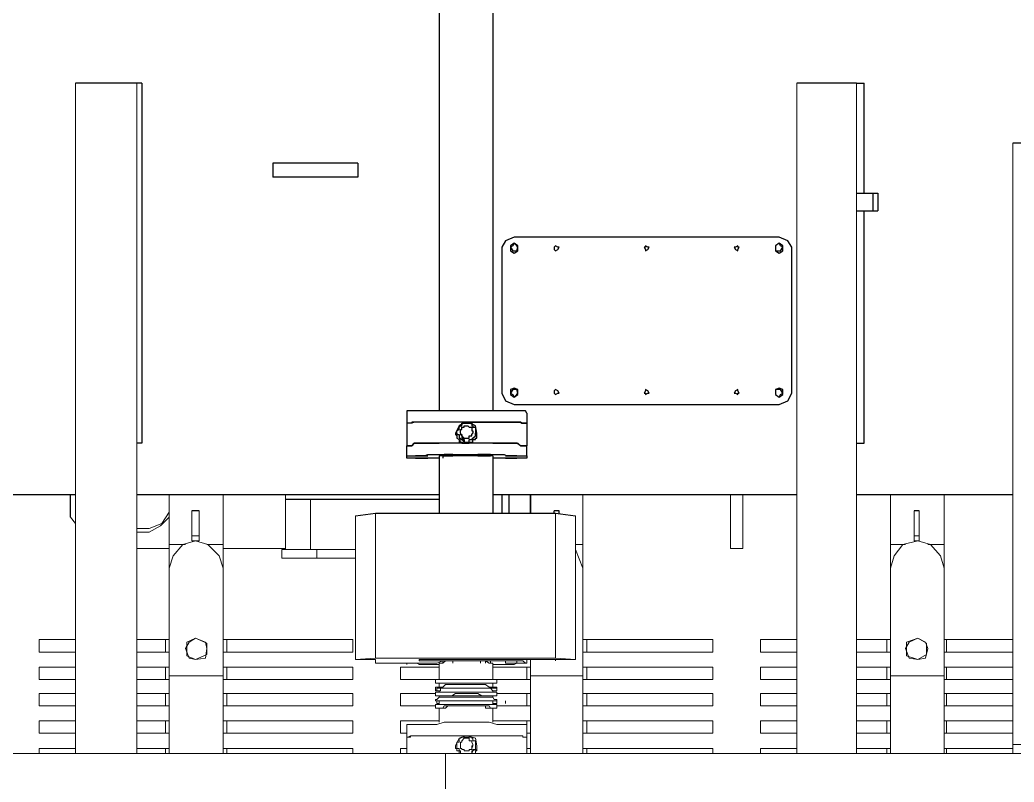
# Model space of a CAD drawing. Header units: millimetres. Extents: x 37084 to 180780, y -153145 to -16322.
# Drawn here: x 71090 to 72745, y -117265 to -115997 of the extents above; entities that cross this region are included whole.
import ezdxf

# ---------------------------------------------------------------- set-up
doc = ezdxf.new("R2010")
doc.units = ezdxf.units.MM
doc.header["$MEASUREMENT"] = 0
doc.linetypes.add('CONTINU', pattern=[0])
doc.layers.add('00', color=5, linetype='Continuous', lineweight=9)

# ---------------------------------------------------------------- blocks, each defined once
blk = doc.blocks.new('MBA')
at = {"color": 0, "linetype": 'ByBlock', "lineweight": 25}
for points in [[(1954149.7, 286141.7), (1954149.7, 285241)], [(1954239.1, 286122.9), (1954239.1, 285241)], [(1953646.3, 285786), (1953544.3, 285786)], [(1953654.6, 285786), (1953646.3, 285786)], [(1953654.6, 285786), (1953654.6, 285186.9)], [(1954844.4, 285786), (1954744.6, 285786)], [(1954844.4, 285786), (1954856.9, 285786)], [(1954856.9, 285602.9), (1954856.9, 285786)], [(1955185.6, 285686.1), (1955104.4, 285686.1)], [(1954014.4, 285652.8), (1953873, 285652.8)], [(1953873, 285652.8), (1953873, 285630)], [(1954014.4, 285652.8), (1954014.4, 285630)], [(1954014.4, 285630), (1953873, 285630)], [(1954844.4, 285602.9), (1954879.8, 285602.9)], [(1954871.5, 285602.9), (1954871.5, 285573.8)], [(1954879.8, 285602.9), (1954879.8, 285573.8)], [(1954844.4, 285573.8), (1954879.8, 285573.8)], [(1954856.9, 285186.9), (1954856.9, 285573.8)], [(1954274.5, 285530.1), (1954259.9, 285523.9), (1954253.7, 285513.5)], [(1954715.5, 285530.1), (1954274.5, 285530.1)], [(1954736.3, 285513.5), (1954730, 285523.9), (1954715.5, 285530.1)], [(1954253.7, 285513.5), (1954253.7, 285270.1)], [(1954268.2, 285513.5), (1954268.2, 285507.2), (1954274.5, 285503.1), (1954280.7, 285507.2), (1954280.7, 285513.5), (1954280.7, 285515.5), (1954274.5, 285519.7), (1954268.2, 285515.5), (1954268.2, 285513.5)], [(1954268.2, 285513.5), (1954272.4, 285507.2), (1954274.5, 285507.2), (1954278.6, 285507.2), (1954280.7, 285513.5), (1954278.6, 285515.5), (1954274.5, 285519.7), (1954272.4, 285515.5), (1954268.2, 285513.5)], [(1954341, 285513.5), (1954341, 285509.3), (1954343.1, 285507.2), (1954347.3, 285509.3), (1954349.4, 285513.5), (1954347.3, 285513.5), (1954343.1, 285515.5), (1954341, 285513.5)], [(1954490.8, 285513.5), (1954492.9, 285509.3), (1954492.9, 285507.2), (1954497, 285509.3), (1954499.1, 285513.5), (1954497, 285513.5), (1954492.9, 285515.5), (1954492.9, 285513.5), (1954490.8, 285513.5)], [(1954640.6, 285513.5), (1954642.7, 285509.3), (1954646.8, 285507.2), (1954646.8, 285509.3), (1954648.9, 285513.5), (1954646.8, 285513.5), (1954646.8, 285515.5), (1954642.7, 285513.5), (1954640.6, 285513.5)], [(1954709.2, 285513.5), (1954709.2, 285507.2), (1954715.5, 285503.1), (1954721.7, 285507.2), (1954721.7, 285513.5), (1954721.7, 285515.5), (1954715.5, 285519.7), (1954709.2, 285515.5), (1954709.2, 285513.5)], [(1954709.2, 285513.5), (1954709.2, 285507.2), (1954715.5, 285507.2), (1954717.5, 285507.2), (1954721.7, 285513.5), (1954717.5, 285515.5), (1954715.5, 285519.7), (1954709.2, 285515.5), (1954709.2, 285513.5)], [(1954736.3, 285270.1), (1954736.3, 285513.5)], [(1954253.7, 285270.1), (1954259.9, 285257.6), (1954274.5, 285251.4)], [(1954268.2, 285270.1), (1954268.2, 285268), (1954274.5, 285263.8), (1954280.7, 285268), (1954280.7, 285270.1), (1954280.7, 285276.3), (1954274.5, 285278.4), (1954268.2, 285276.3), (1954268.2, 285270.1)], [(1954268.2, 285270.1), (1954272.4, 285268), (1954274.5, 285263.8), (1954278.6, 285268), (1954280.7, 285270.1), (1954278.6, 285276.3), (1954274.5, 285276.3), (1954272.4, 285276.3), (1954268.2, 285270.1)], [(1954341, 285270.1), (1954343.1, 285268), (1954347.3, 285270.1), (1954349.4, 285270.1), (1954347.3, 285274.2), (1954343.1, 285276.3), (1954341, 285274.2), (1954341, 285270.1)], [(1954490.8, 285270.1), (1954492.9, 285270.1), (1954492.9, 285268), (1954497, 285270.1), (1954499.1, 285270.1), (1954497, 285274.2), (1954492.9, 285276.3), (1954492.9, 285274.2), (1954490.8, 285270.1)], [(1954640.6, 285270.1), (1954642.7, 285270.1), (1954646.8, 285268), (1954646.8, 285270.1), (1954648.9, 285270.1), (1954646.8, 285274.2), (1954646.8, 285276.3), (1954642.7, 285274.2), (1954640.6, 285270.1)], [(1954709.2, 285270.1), (1954709.2, 285268), (1954715.5, 285263.8), (1954721.7, 285268), (1954721.7, 285270.1), (1954721.7, 285276.3), (1954715.5, 285278.4), (1954709.2, 285276.3), (1954709.2, 285270.1)], [(1954709.2, 285270.1), (1954709.2, 285268), (1954715.5, 285263.8), (1954717.5, 285268), (1954721.7, 285270.1), (1954717.5, 285276.3), (1954715.5, 285276.3), (1954709.2, 285276.3), (1954709.2, 285270.1)], [(1954715.5, 285251.4), (1954730, 285257.6), (1954736.3, 285270.1)], [(1954274.5, 285251.4), (1954715.5, 285251.4)], [(1954193.3, 285241), (1954182.9, 285241), (1954170.5, 285241), (1954158, 285241), (1954145.5, 285241), (1954130.9, 285241), (1954124.7, 285241), (1954118.5, 285241), (1954116.4, 285241), (1954112.2, 285241), (1954108.1, 285241), (1954103.9, 285241), (1954101.8, 285241), (1954097.7, 285241), (1954095.6, 285241), (1954095.6, 285236.8)], [(1954095.6, 285236.8), (1954095.6, 285220.2)], [(1954295.3, 285236.8), (1954293.2, 285241), (1954289, 285241), (1954286.9, 285241), (1954284.9, 285241), (1954274.5, 285241), (1954272.4, 285241), (1954268.2, 285241), (1954262, 285241), (1954257.8, 285241), (1954245.3, 285241), (1954232.9, 285241), (1954220.4, 285241), (1954205.8, 285241), (1954193.3, 285241)], [(1954295.3, 285236.8), (1954295.3, 285220.2)], [(1954145.5, 285222.2), (1954143.4, 285222.2), (1954130.9, 285222.2), (1954124.7, 285222.2), (1954118.5, 285222.2), (1954112.2, 285222.2), (1954108.1, 285222.2), (1954103.9, 285220.2), (1954101.8, 285220.2), (1954097.7, 285220.2), (1954095.6, 285220.2)], [(1954193.3, 285222.2), (1954182.9, 285222.2), (1954170.5, 285222.2), (1954155.9, 285222.2), (1954143.4, 285222.2), (1954130.9, 285222.2), (1954124.7, 285222.2), (1954118.5, 285222.2), (1954116.4, 285222.2), (1954112.2, 285222.2), (1954108.1, 285222.2), (1954103.9, 285222.2), (1954103.9, 285220.2), (1954101.8, 285220.2), (1954097.7, 285220.2), (1954095.6, 285220.2)], [(1954095.6, 285220.2), (1954095.6, 285182.7)], [(1954193.3, 285222.2), (1954145.5, 285222.2)], [(1954193.3, 285222.2), (1954182.9, 285216), (1954176.7, 285203.5)], [(1954178.8, 285203.5), (1954178.8, 285207.7), (1954182.9, 285209.8), (1954182.9, 285213.9), (1954185, 285216), (1954187.1, 285216), (1954187.1, 285220.2), (1954191.3, 285220.2), (1954193.3, 285220.2), (1954197.5, 285220.2), (1954199.6, 285220.2), (1954203.7, 285220.2), (1954203.7, 285216), (1954205.8, 285216), (1954205.8, 285213.9), (1954210, 285213.9), (1954210, 285209.8), (1954210, 285207.7), (1954210, 285203.5)], [(1954185, 285203.5), (1954185, 285207.7), (1954185, 285209.8), (1954187.1, 285209.8), (1954187.1, 285213.9), (1954191.3, 285213.9), (1954191.3, 285216), (1954193.3, 285216), (1954197.5, 285216), (1954199.6, 285213.9), (1954203.7, 285213.9), (1954203.7, 285209.8), (1954203.7, 285207.7), (1954205.8, 285207.7), (1954205.8, 285203.5)], [(1954197.5, 285222.2), (1954193.3, 285222.2)], [(1954212.1, 285203.5), (1954210, 285216), (1954197.5, 285222.2)], [(1954210, 285222.2), (1954197.5, 285222.2)], [(1954197.5, 285222.2), (1954210, 285222.2), (1954220.4, 285222.2), (1954232.9, 285222.2), (1954245.3, 285222.2), (1954257.8, 285222.2), (1954262, 285222.2), (1954268.2, 285222.2), (1954274.5, 285222.2), (1954278.6, 285222.2), (1954284.9, 285222.2), (1954286.9, 285220.2), (1954289, 285220.2), (1954293.2, 285220.2), (1954295.3, 285220.2)], [(1954245.3, 285222.2), (1954210, 285222.2)], [(1954295.3, 285220.2), (1954293.2, 285220.2), (1954289, 285220.2), (1954286.9, 285220.2), (1954284.9, 285222.2), (1954278.6, 285222.2), (1954268.2, 285222.2), (1954262, 285222.2), (1954257.8, 285222.2), (1954245.3, 285222.2)], [(1954295.3, 285220.2), (1954295.3, 285182.7)], [(1954176.7, 285203.5), (1954176.7, 285201.4), (1954178.8, 285199.4), (1954178.8, 285195.2), (1954182.9, 285193.1), (1954182.9, 285189), (1954185, 285189), (1954187.1, 285189), (1954187.1, 285186.9), (1954191.3, 285186.9), (1954193.3, 285186.9)], [(1954176.7, 285203.5), (1954176.7, 285201.4), (1954178.8, 285199.4), (1954178.8, 285195.2), (1954182.9, 285193.1), (1954185, 285189), (1954187.1, 285189), (1954191.3, 285186.9), (1954193.3, 285186.9), (1954197.5, 285186.9), (1954199.6, 285186.9), (1954199.6, 285189), (1954203.7, 285189), (1954205.8, 285189), (1954205.8, 285193.1), (1954210, 285193.1), (1954210, 285195.2), (1954212.1, 285195.2), (1954212.1, 285199.4), (1954212.1, 285201.4), (1954212.1, 285203.5)], [(1954178.8, 285203.5), (1954178.8, 285201.4), (1954182.9, 285201.4), (1954182.9, 285199.4), (1954182.9, 285195.2), (1954185, 285195.2), (1954185, 285193.1), (1954187.1, 285193.1), (1954191.3, 285193.1), (1954191.3, 285189), (1954193.3, 285189), (1954197.5, 285189), (1954199.6, 285189), (1954199.6, 285193.1), (1954203.7, 285193.1), (1954205.8, 285195.2), (1954210, 285199.4), (1954210, 285201.4), (1954210, 285203.5)], [(1954178.8, 285203.5), (1954178.8, 285201.4), (1954182.9, 285201.4), (1954182.9, 285199.4), (1954182.9, 285195.2), (1954185, 285195.2), (1954185, 285193.1), (1954187.1, 285193.1), (1954191.3, 285189), (1954193.3, 285189), (1954197.5, 285189), (1954199.6, 285189), (1954199.6, 285193.1), (1954203.7, 285193.1), (1954205.8, 285193.1), (1954205.8, 285195.2), (1954210, 285199.4), (1954210, 285201.4), (1954210, 285203.5)], [(1954185, 285203.5), (1954185, 285201.4), (1954187.1, 285201.4), (1954187.1, 285199.4), (1954191.3, 285195.2), (1954193.3, 285195.2), (1954197.5, 285195.2), (1954199.6, 285195.2), (1954199.6, 285199.4), (1954203.7, 285199.4), (1954203.7, 285201.4), (1954205.8, 285203.5)], [(1954185, 285203.5), (1954185, 285201.4), (1954187.1, 285199.4), (1954187.1, 285195.2), (1954191.3, 285195.2), (1954193.3, 285195.2), (1954197.5, 285195.2), (1954199.6, 285195.2), (1954199.6, 285199.4), (1954203.7, 285199.4), (1954203.7, 285201.4), (1954205.8, 285203.5)], [(1954193.3, 285186.9), (1954197.5, 285186.9), (1954199.6, 285186.9), (1954203.7, 285189), (1954205.8, 285189), (1954205.8, 285193.1), (1954210, 285193.1), (1954210, 285195.2), (1954212.1, 285195.2), (1954212.1, 285199.4), (1954212.1, 285201.4), (1954212.1, 285203.5)], [(1953654.6, 285186.9), (1953646.3, 285186.9)], [(1954095.6, 285182.7), (1954097.7, 285182.7), (1954101.8, 285182.7), (1954103.9, 285182.7), (1954108.1, 285186.9), (1954112.2, 285186.9), (1954116.4, 285186.9), (1954122.6, 285186.9), (1954128.9, 285186.9), (1954137.2, 285186.9), (1954149.7, 285186.9)], [(1954193.3, 285186.9), (1954182.9, 285186.9), (1954170.5, 285186.9), (1954158, 285186.9), (1954145.5, 285186.9), (1954130.9, 285186.9), (1954124.7, 285186.9), (1954118.5, 285186.9), (1954116.4, 285186.9), (1954112.2, 285186.9), (1954108.1, 285186.9), (1954103.9, 285182.7), (1954101.8, 285182.7), (1954097.7, 285182.7), (1954095.6, 285182.7)], [(1954095.6, 285166.1), (1954095.6, 285182.7)], [(1954155.9, 285186.9), (1954149.7, 285186.9)], [(1954164.2, 285186.9), (1954155.9, 285186.9)], [(1954224.5, 285186.9), (1954193.3, 285186.9), (1954164.2, 285186.9)], [(1954210, 285186.9), (1954193.3, 285186.9)], [(1954295.3, 285182.7), (1954293.2, 285182.7), (1954289, 285182.7), (1954286.9, 285182.7), (1954284.9, 285182.7), (1954278.6, 285186.9), (1954274.5, 285186.9), (1954268.2, 285186.9), (1954262, 285186.9), (1954251.6, 285186.9), (1954241.2, 285186.9), (1954230.8, 285186.9), (1954220.4, 285186.9), (1954210, 285186.9)], [(1954232.9, 285186.9), (1954224.5, 285186.9)], [(1954239.1, 285186.9), (1954232.9, 285186.9)], [(1954239.1, 285186.9), (1954253.7, 285186.9), (1954259.9, 285186.9), (1954268.2, 285186.9), (1954274.5, 285186.9), (1954278.6, 285186.9), (1954280.7, 285186.9), (1954284.9, 285182.7), (1954286.9, 285182.7), (1954289, 285182.7), (1954293.2, 285182.7), (1954295.3, 285182.7)], [(1954295.3, 285166.1), (1954295.3, 285182.7)], [(1954844.4, 285186.9), (1954856.9, 285186.9)], [(1954095.6, 285166.1), (1954097.7, 285166.1), (1954101.8, 285166.1), (1954103.9, 285166.1), (1954108.1, 285166.1), (1954112.2, 285166.1), (1954116.4, 285166.1), (1954118.5, 285166.1), (1954124.7, 285166.1), (1954130.9, 285168.2), (1954145.5, 285168.2), (1954158, 285168.2), (1954170.5, 285168.2), (1954182.9, 285168.2), (1954193.3, 285168.2)], [(1954149.7, 285161.9), (1954137.2, 285161.9), (1954128.9, 285161.9), (1954122.6, 285161.9), (1954116.4, 285161.9), (1954112.2, 285161.9), (1954108.1, 285161.9), (1954103.9, 285161.9), (1954101.8, 285161.9), (1954097.7, 285161.9), (1954095.6, 285161.9), (1954095.6, 285166.1)], [(1954122.6, 285166.1), (1954118.5, 285166.1), (1954116.4, 285166.1), (1954112.2, 285166.1), (1954110.1, 285166.1)], [(1954110.1, 285166.1), (1954112.2, 285166.1), (1954116.4, 285166.1), (1954118.5, 285166.1), (1954122.6, 285166.1)], [(1954130.9, 285166.1), (1954128.9, 285166.1), (1954124.7, 285166.1), (1954122.6, 285166.1)], [(1954122.6, 285166.1), (1954124.7, 285166.1), (1954128.9, 285166.1), (1954130.9, 285166.1)], [(1954149.7, 285166.1), (1954149.7, 285070.4)], [(1954193.3, 285166.1), (1954185, 285166.1), (1954178.8, 285166.1), (1954172.5, 285166.1), (1954166.3, 285166.1), (1954160.1, 285166.1), (1954155.9, 285166.1), (1954151.7, 285166.1), (1954149.7, 285166.1)], [(1954149.7, 285166.1), (1954149.7, 285161.9)], [(1954164.2, 285168.2), (1954160.1, 285168.2), (1954158, 285168.2), (1954155.9, 285166.1), (1954155.9, 285168.2), (1954155.9, 285166.1)], [(1954155.9, 285166.1), (1954155.9, 285161.9)], [(1954155.9, 285166.1), (1954158, 285166.1), (1954160.1, 285166.1), (1954164.2, 285166.1), (1954166.3, 285166.1), (1954170.5, 285166.1), (1954172.5, 285166.1)], [(1954172.5, 285166.1), (1954172.5, 285168.2), (1954172.5, 285166.1), (1954172.5, 285168.2), (1954170.5, 285168.2), (1954166.3, 285168.2), (1954164.2, 285168.2)], [(1954193.3, 285168.2), (1954205.8, 285168.2), (1954220.4, 285168.2), (1954232.9, 285168.2), (1954245.3, 285168.2), (1954257.8, 285168.2), (1954262, 285166.1), (1954268.2, 285166.1), (1954272.4, 285166.1), (1954274.5, 285166.1), (1954284.9, 285166.1), (1954286.9, 285166.1), (1954289, 285166.1), (1954293.2, 285166.1), (1954295.3, 285166.1)], [(1954239.1, 285166.1), (1954234.9, 285166.1), (1954232.9, 285166.1), (1954226.6, 285166.1), (1954224.5, 285166.1), (1954218.3, 285166.1), (1954212.1, 285166.1), (1954205.8, 285166.1), (1954193.3, 285166.1)], [(1954226.6, 285168.2), (1954224.5, 285168.2), (1954220.4, 285168.2), (1954218.3, 285168.2), (1954218.3, 285166.1), (1954218.3, 285168.2), (1954214.1, 285168.2), (1954214.1, 285166.1)], [(1954214.1, 285166.1), (1954218.3, 285166.1), (1954220.4, 285166.1), (1954224.5, 285166.1), (1954226.6, 285166.1)], [(1954234.9, 285166.1), (1954234.9, 285168.2), (1954232.9, 285168.2), (1954232.9, 285166.1), (1954232.9, 285168.2), (1954230.8, 285168.2), (1954226.6, 285168.2)], [(1954226.6, 285166.1), (1954230.8, 285166.1), (1954232.9, 285166.1), (1954234.9, 285166.1)], [(1954239.1, 285166.1), (1954239.1, 285070.4)], [(1954295.3, 285166.1), (1954295.3, 285161.9), (1954293.2, 285161.9), (1954289, 285161.9), (1954286.9, 285161.9), (1954284.9, 285161.9), (1954280.7, 285161.9), (1954278.6, 285161.9), (1954274.5, 285161.9), (1954266.1, 285161.9), (1954259.9, 285161.9), (1954253.7, 285161.9), (1954239.1, 285161.9)], [(1954239.1, 285166.1), (1954239.1, 285161.9)], [(1954268.2, 285166.1), (1954266.1, 285166.1), (1954262, 285166.1), (1954259.9, 285166.1)], [(1954259.9, 285166.1), (1954262, 285166.1), (1954266.1, 285166.1), (1954268.2, 285166.1)], [(1954278.6, 285166.1), (1954274.5, 285166.1), (1954272.4, 285166.1), (1954268.2, 285166.1)], [(1954268.2, 285166.1), (1954272.4, 285166.1), (1954274.5, 285166.1), (1954278.6, 285166.1)], [(1954122.6, 285161.9), (1954118.5, 285161.9), (1954116.4, 285161.9), (1954112.2, 285161.9), (1954110.1, 285161.9)], [(1954110.1, 285161.9), (1954112.2, 285161.9), (1954116.4, 285161.9), (1954118.5, 285161.9), (1954122.6, 285161.9)], [(1954130.9, 285161.9), (1954128.9, 285161.9), (1954124.7, 285161.9), (1954122.6, 285161.9)], [(1954122.6, 285161.9), (1954124.7, 285161.9), (1954128.9, 285161.9), (1954130.9, 285161.9)], [(1954268.2, 285161.9), (1954266.1, 285161.9), (1954262, 285161.9), (1954259.9, 285161.9)], [(1954259.9, 285161.9), (1954262, 285161.9), (1954266.1, 285161.9), (1954268.2, 285161.9)], [(1954278.6, 285161.9), (1954274.5, 285161.9), (1954272.4, 285161.9), (1954268.2, 285161.9)], [(1954268.2, 285161.9), (1954272.4, 285161.9), (1954274.5, 285161.9), (1954278.6, 285161.9)], [(1953427.8, 285101.6), (1953544.3, 285101.6)], [(1953536, 285064.1), (1953536, 285101.6)], [(1953646.3, 285101.6), (1954149.7, 285101.6)], [(1954239.1, 285101.6), (1954744.6, 285101.6)], [(1954253.7, 285101.6), (1954253.7, 285070.4)], [(1954266.1, 285070.4), (1954266.1, 285101.6)], [(1954301.5, 285070.4), (1954301.5, 285101.6)], [(1954301.5, 285101.6), (1954301.5, 285070.4)], [(1954844.4, 285101.6), (1955104.4, 285101.6)], [(1954149.7, 285093.3), (1953893.8, 285093.3)], [(1953750.3, 285074.5), (1953737.8, 285074.5)], [(1954010.3, 285066.2), (1954043.6, 285070.4)], [(1954043.6, 285070.4), (1954343.1, 285070.4)], [(1954349.4, 285074.5), (1954341, 285074.5)], [(1954341, 285070.4), (1954341, 285074.5)], [(1954343.1, 285070.4), (1954376.4, 285066.2)], [(1954349.4, 285070.4), (1954349.4, 285074.5)], [(1954948.4, 285074.5), (1954940.1, 285074.5)]]:
    blk.add_lwpolyline(points, dxfattribs=at)
at = {"color": 0, "linetype": 'ByBlock', "lineweight": 18}
for points in [[(1953544.3, 285786), (1953544.3, 284671)], [(1953646.3, 285786), (1953646.3, 284671)], [(1954744.6, 285786), (1954744.6, 284671)], [(1954844.4, 285786), (1954844.4, 284671)], [(1955104.4, 284671), (1955104.4, 285686.1)], [(1953700.3, 285101.6), (1953700.3, 285018.4)], [(1953700.3, 285101.6), (1953700.3, 284671)], [(1953789.8, 284671), (1953789.8, 285101.6)], [(1953789.8, 285101.6), (1953789.8, 285018.4)], [(1953893.8, 285010.1), (1953893.8, 285101.6)], [(1954388.9, 284671), (1954388.9, 285101.6)], [(1954388.9, 285101.6), (1954388.9, 285018.4)], [(1954634.3, 285101.6), (1954634.3, 285012.1)], [(1954655.1, 285101.6), (1954655.1, 285012.1)], [(1954900.6, 285101.6), (1954900.6, 285018.4)], [(1954900.6, 285101.6), (1954900.6, 284671)], [(1954990, 284671), (1954990, 285101.6)], [(1954990, 285101.6), (1954990, 285018.4)], [(1953935.4, 285093.3), (1953935.4, 285010.1)], [(1953646.3, 285045.4), (1953667.1, 285045.4), (1953687.9, 285053.7), (1953700.3, 285072.5)], [(1953737.8, 285024.6), (1953737.8, 285074.5)], [(1953750.3, 285024.6), (1953750.3, 285074.5)], [(1954043.6, 284829.1), (1954043.6, 285070.4)], [(1954343.1, 284829.1), (1954343.1, 285070.4)], [(1954940.1, 285024.6), (1954940.1, 285074.5)], [(1954948.4, 285024.6), (1954948.4, 285074.5)], [(1953536, 285064.1), (1953544.3, 285053.7)], [(1953646.3, 285039.2), (1953667.1, 285039.2), (1953685.8, 285049.6), (1953700.3, 285064.1)], [(1954010.3, 284827), (1954010.3, 285066.2)], [(1954376.4, 285066.2), (1954376.4, 284827)], [(1953789.8, 284978.9), (1953783.5, 284999.7), (1953764.8, 285018.4), (1953744, 285024.6), (1953723.2, 285018.4), (1953706.6, 284999.7), (1953700.3, 284978.9)], [(1953727.4, 285018.4), (1953700.3, 285018.4)], [(1953750.3, 285032.9), (1953737.8, 285032.9)], [(1953750.3, 285024.6), (1953737.8, 285024.6)], [(1953789.8, 285018.4), (1953762.7, 285018.4)], [(1954388.9, 285018.4), (1954376.4, 285018.4)], [(1954990, 284978.9), (1954983.8, 284999.7), (1954967.2, 285018.4), (1954946.4, 285024.6), (1954921.4, 285018.4), (1954906.8, 284999.7), (1954900.6, 284978.9)], [(1954925.6, 285018.4), (1954900.6, 285018.4)], [(1954948.4, 285032.9), (1954940.1, 285032.9)], [(1954948.4, 285024.6), (1954940.1, 285024.6)], [(1954990, 285018.4), (1954963, 285018.4)], [(1953700.3, 285012.1), (1953646.3, 285012.1)], [(1953893.8, 285012.1), (1953789.8, 285012.1)], [(1954010.3, 285010.1), (1953887.6, 285010.1)], [(1953887.6, 285010.1), (1953887.6, 284995.5)], [(1953945.8, 285010.1), (1953945.8, 284995.5)], [(1954388.9, 284978.9), (1954376.4, 285010.1)], [(1954634.3, 285012.1), (1954655.1, 285012.1)], [(1954010.3, 284995.5), (1953887.6, 284995.5)], [(1953484, 284860.3), (1953544.3, 284860.3)], [(1953484, 284839.5), (1953484, 284860.3)], [(1953646.3, 284860.3), (1953700.3, 284860.3)], [(1953694.1, 284839.5), (1953694.1, 284860.3)], [(1953727.4, 284845.7), (1953733.6, 284829.1), (1953744, 284827), (1953760.7, 284829.1), (1953762.7, 284845.7), (1953760.7, 284856.1), (1953744, 284862.4), (1953733.6, 284856.1), (1953727.4, 284845.7)], [(1953744, 284862.4), (1953729.5, 284856.1)], [(1953729.5, 284856.1), (1953729.5, 284833.3)], [(1953762.7, 284854.1), (1953744, 284862.4)], [(1953762.7, 284835.3), (1953762.7, 284854.1)], [(1953789.8, 284860.3), (1954006.1, 284860.3)], [(1953796, 284839.5), (1953796, 284860.3)], [(1954006.1, 284839.5), (1954006.1, 284860.3)], [(1954388.9, 284860.3), (1954605.2, 284860.3)], [(1954395.1, 284839.5), (1954395.1, 284860.3)], [(1954605.2, 284839.5), (1954605.2, 284860.3)], [(1954684.3, 284860.3), (1954744.6, 284860.3)], [(1954684.3, 284839.5), (1954684.3, 284860.3)], [(1954844.4, 284860.3), (1954900.6, 284860.3)], [(1954894.4, 284839.5), (1954894.4, 284860.3)], [(1954925.6, 284845.7), (1954931.8, 284829.1), (1954946.4, 284827), (1954958.8, 284829.1), (1954963, 284845.7), (1954958.8, 284856.1), (1954946.4, 284862.4), (1954931.8, 284856.1), (1954925.6, 284845.7)], [(1954946.4, 284862.4), (1954927.6, 284856.1)], [(1954927.6, 284856.1), (1954927.6, 284833.3)], [(1954960.9, 284854.1), (1954946.4, 284862.4)], [(1954960.9, 284835.3), (1954960.9, 284854.1)], [(1954990, 284860.3), (1955104.4, 284860.3)], [(1954994.2, 284839.5), (1954994.2, 284860.3)], [(1953484, 284839.5), (1953544.3, 284839.5)], [(1953646.3, 284839.5), (1953700.3, 284839.5)], [(1953744, 284827), (1953762.7, 284835.3)], [(1953789.8, 284839.5), (1954006.1, 284839.5)], [(1954388.9, 284839.5), (1954605.2, 284839.5)], [(1954684.3, 284839.5), (1954744.6, 284839.5)], [(1954844.4, 284839.5), (1954900.6, 284839.5)], [(1954946.4, 284827), (1954960.9, 284835.3)], [(1954990, 284839.5), (1955104.4, 284839.5)], [(1953729.5, 284833.3), (1953744, 284827)], [(1954010.3, 284827), (1954043.6, 284829.1)], [(1954043.6, 284827), (1954010.3, 284827)], [(1954043.6, 284829.1), (1954343.1, 284829.1)], [(1954043.6, 284820.8), (1954043.6, 284827)], [(1954056, 284820.8), (1954049.8, 284820.8), (1954047.7, 284820.8), (1954043.6, 284820.8)], [(1954137.2, 284820.8), (1954056, 284820.8)], [(1954095.6, 284820.8), (1954095.6, 284818.7)], [(1954149.7, 284818.7), (1954137.2, 284818.7), (1954128.9, 284818.7), (1954122.6, 284818.7), (1954116.4, 284818.7), (1954112.2, 284820.8), (1954108.1, 284820.8), (1954103.9, 284820.8), (1954101.8, 284820.8), (1954097.7, 284820.8), (1954095.6, 284820.8)], [(1954095.6, 284820.8), (1954095.6, 284818.7)], [(1954122.6, 284820.8), (1954118.5, 284820.8), (1954116.4, 284820.8), (1954112.2, 284820.8), (1954110.1, 284820.8)], [(1954110.1, 284820.8), (1954112.2, 284820.8), (1954116.4, 284820.8), (1954118.5, 284820.8), (1954122.6, 284820.8)], [(1954376.4, 284827), (1954116.4, 284827)], [(1954116.4, 284827), (1954116.4, 284824.9)], [(1954116.4, 284824.9), (1954226.6, 284824.9), (1954116.4, 284824.9)], [(1954130.9, 284820.8), (1954128.9, 284820.8), (1954124.7, 284820.8), (1954122.6, 284820.8)], [(1954122.6, 284820.8), (1954124.7, 284820.8), (1954128.9, 284820.8), (1954130.9, 284820.8)], [(1954155.9, 284824.9), (1954145.5, 284820.8), (1954143.4, 284820.8), (1954137.2, 284820.8)], [(1954172.5, 284824.9), (1954164.2, 284824.9), (1954160.1, 284824.9), (1954155.9, 284820.8), (1954151.7, 284820.8), (1954149.7, 284820.8)], [(1954149.7, 284793.7), (1954149.7, 284820.8)], [(1954149.7, 284820.8), (1954149.7, 284818.7)], [(1954155.9, 284824.9), (1954155.9, 284820.8)], [(1954172.5, 284824.9), (1954170.5, 284824.9), (1954164.2, 284824.9), (1954160.1, 284824.9), (1954158, 284824.9), (1954155.9, 284824.9)], [(1954172.5, 284824.9), (1954172.5, 284820.8)], [(1954218.3, 284824.9), (1954172.5, 284824.9)], [(1954218.3, 284824.9), (1954218.3, 284820.8)], [(1954239.1, 284820.8), (1954234.9, 284820.8), (1954232.9, 284820.8), (1954226.6, 284824.9), (1954220.4, 284824.9), (1954218.3, 284824.9)], [(1954226.6, 284824.9), (1954220.4, 284824.9), (1954218.3, 284824.9)], [(1954226.6, 284824.9), (1954226.6, 284820.8)], [(1954234.9, 284824.9), (1954232.9, 284824.9), (1954230.8, 284824.9), (1954226.6, 284824.9)], [(1954226.6, 284824.9), (1954234.9, 284824.9), (1954241.2, 284824.9), (1954251.6, 284824.9), (1954259.9, 284824.9), (1954268.2, 284824.9), (1954274.5, 284824.9), (1954278.6, 284824.9), (1954280.7, 284824.9), (1954286.9, 284824.9), (1954289, 284824.9), (1954293.2, 284820.8), (1954295.3, 284820.8)], [(1954226.6, 284824.9), (1954230.8, 284824.9), (1954232.9, 284824.9), (1954234.9, 284824.9)], [(1954234.9, 284824.9), (1954234.9, 284820.8)], [(1954239.1, 284793.7), (1954239.1, 284820.8)], [(1954295.3, 284820.8), (1954293.2, 284820.8), (1954289, 284820.8), (1954286.9, 284820.8), (1954284.9, 284820.8), (1954280.7, 284820.8), (1954278.6, 284820.8), (1954274.5, 284818.7), (1954266.1, 284818.7), (1954259.9, 284818.7), (1954253.7, 284818.7), (1954239.1, 284818.7)], [(1954239.1, 284820.8), (1954239.1, 284818.7)], [(1954268.2, 284824.9), (1954266.1, 284824.9), (1954262, 284824.9), (1954259.9, 284824.9)], [(1954259.9, 284824.9), (1954259.9, 284820.8), (1954259.9, 284824.9), (1954259.9, 284820.8), (1954262, 284820.8), (1954266.1, 284820.8), (1954268.2, 284820.8)], [(1954268.2, 284820.8), (1954266.1, 284820.8), (1954262, 284820.8), (1954259.9, 284820.8)], [(1954259.9, 284820.8), (1954262, 284820.8), (1954266.1, 284820.8), (1954268.2, 284820.8)], [(1954278.6, 284824.9), (1954274.5, 284824.9), (1954272.4, 284824.9), (1954268.2, 284824.9)], [(1954268.2, 284820.8), (1954272.4, 284820.8), (1954274.5, 284820.8), (1954278.6, 284820.8), (1954278.6, 284824.9), (1954278.6, 284820.8), (1954278.6, 284824.9)], [(1954278.6, 284820.8), (1954274.5, 284820.8), (1954272.4, 284820.8), (1954268.2, 284820.8)], [(1954268.2, 284820.8), (1954272.4, 284820.8), (1954274.5, 284820.8), (1954278.6, 284820.8)], [(1954295.3, 284820.8), (1954295.3, 284827)], [(1954301.5, 284827), (1954301.5, 284671)], [(1954336.9, 284827), (1954349.4, 284827)], [(1954343.1, 284829.1), (1954376.4, 284827)], [(1954343.1, 284827), (1954343.1, 284824.9)], [(1954343.1, 284827), (1954347.3, 284827)], [(1954927.6, 284833.3), (1954946.4, 284827)], [(1953484, 284814.5), (1953544.3, 284814.5)], [(1953484, 284793.7), (1953484, 284814.5)], [(1953646.3, 284814.5), (1953700.3, 284814.5)], [(1953694.1, 284793.7), (1953694.1, 284814.5)], [(1953789.8, 284814.5), (1954006.1, 284814.5)], [(1953796, 284793.7), (1953796, 284814.5)], [(1954006.1, 284793.7), (1954006.1, 284814.5)], [(1954085.2, 284814.5), (1954149.7, 284814.5)], [(1954085.2, 284793.7), (1954085.2, 284814.5)], [(1954239.1, 284814.5), (1954301.5, 284814.5)], [(1954295.3, 284793.7), (1954295.3, 284814.5)], [(1954388.9, 284814.5), (1954605.2, 284814.5)], [(1954395.1, 284793.7), (1954395.1, 284814.5)], [(1954605.2, 284793.7), (1954605.2, 284814.5)], [(1954684.3, 284814.5), (1954744.6, 284814.5)], [(1954684.3, 284793.7), (1954684.3, 284814.5)], [(1954844.4, 284814.5), (1954900.6, 284814.5)], [(1954894.4, 284793.7), (1954894.4, 284814.5)], [(1954990, 284814.5), (1955104.4, 284814.5)], [(1954994.2, 284793.7), (1954994.2, 284814.5)], [(1953484, 284793.7), (1953544.3, 284793.7)], [(1953646.3, 284793.7), (1953700.3, 284793.7)], [(1953700.3, 284800), (1953789.8, 284800)], [(1953789.8, 284793.7), (1954006.1, 284793.7)], [(1954085.2, 284793.7), (1954149.7, 284793.7)], [(1954143.4, 284787.5), (1954143.4, 284793.7)], [(1954245.3, 284793.7), (1954241.2, 284793.7), (1954239.1, 284793.7), (1954232.9, 284793.7), (1954226.6, 284793.7), (1954224.5, 284793.7), (1954218.3, 284793.7), (1954212.1, 284793.7), (1954205.8, 284793.7), (1954193.3, 284793.7), (1954185, 284793.7), (1954178.8, 284793.7), (1954172.5, 284793.7), (1954166.3, 284793.7), (1954160.1, 284793.7), (1954155.9, 284793.7), (1954149.7, 284793.7), (1954145.5, 284793.7), (1954143.4, 284793.7)], [(1954143.4, 284787.5), (1954145.5, 284787.5), (1954149.7, 284787.5)], [(1954245.3, 284787.5), (1954241.2, 284787.5), (1954239.1, 284787.5), (1954234.9, 284787.5), (1954232.9, 284787.5), (1954230.8, 284787.5), (1954226.6, 284787.5), (1954220.4, 284787.5), (1954214.1, 284787.5), (1954210, 284787.5), (1954193.3, 284787.5), (1954182.9, 284787.5), (1954176.7, 284787.5), (1954170.5, 284787.5), (1954164.2, 284787.5), (1954160.1, 284787.5), (1954158, 284787.5), (1954155.9, 284787.5), (1954149.7, 284787.5), (1954145.5, 284787.5), (1954143.4, 284787.5)], [(1954245.3, 284781.2), (1954241.2, 284781.2), (1954239.1, 284781.2), (1954232.9, 284781.2), (1954226.6, 284785.4), (1954224.5, 284785.4), (1954218.3, 284785.4), (1954212.1, 284785.4), (1954205.8, 284785.4), (1954193.3, 284785.4), (1954185, 284785.4), (1954178.8, 284785.4), (1954172.5, 284785.4), (1954166.3, 284785.4), (1954160.1, 284785.4), (1954155.9, 284781.2), (1954149.7, 284781.2), (1954145.5, 284781.2), (1954143.4, 284781.2)], [(1954149.7, 284787.5), (1954149.7, 284781.2)], [(1954239.1, 284787.5), (1954234.9, 284787.5), (1954232.9, 284787.5), (1954230.8, 284787.5), (1954226.6, 284787.5), (1954224.5, 284787.5), (1954218.3, 284787.5), (1954205.8, 284787.5), (1954193.3, 284787.5), (1954185, 284787.5), (1954172.5, 284787.5), (1954166.3, 284787.5), (1954164.2, 284787.5), (1954160.1, 284787.5), (1954158, 284787.5), (1954155.9, 284787.5), (1954151.7, 284787.5), (1954149.7, 284787.5)], [(1954239.1, 284793.7), (1954301.5, 284793.7)], [(1954239.1, 284787.5), (1954239.1, 284781.2)], [(1954239.1, 284787.5), (1954241.2, 284787.5), (1954245.3, 284787.5)], [(1954245.3, 284787.5), (1954245.3, 284793.7)], [(1954245.3, 284793.7), (1954245.3, 284791.6)], [(1954301.5, 284800), (1954388.9, 284800)], [(1954388.9, 284793.7), (1954605.2, 284793.7)], [(1954684.3, 284793.7), (1954744.6, 284793.7)], [(1954844.4, 284793.7), (1954900.6, 284793.7)], [(1954900.6, 284800), (1954990, 284800)], [(1954990, 284793.7), (1955104.4, 284793.7)], [(1953484, 284770.8), (1953544.3, 284770.8)], [(1953484, 284750), (1953484, 284770.8)], [(1953646.3, 284770.8), (1953700.3, 284770.8)], [(1953694.1, 284750), (1953694.1, 284770.8)], [(1953789.8, 284770.8), (1954006.1, 284770.8)], [(1953796, 284750), (1953796, 284770.8)], [(1954006.1, 284750), (1954006.1, 284770.8)], [(1954085.2, 284770.8), (1954143.4, 284770.8)], [(1954085.2, 284750), (1954085.2, 284770.8)], [(1954143.4, 284775), (1954143.4, 284781.2)], [(1954245.3, 284775), (1954245.3, 284779.2), (1954241.2, 284779.2), (1954239.1, 284779.2), (1954234.9, 284779.2), (1954232.9, 284779.2), (1954230.8, 284779.2), (1954226.6, 284779.2), (1954220.4, 284779.2), (1954214.1, 284779.2), (1954210, 284779.2), (1954193.3, 284779.2), (1954182.9, 284779.2), (1954176.7, 284779.2), (1954170.5, 284779.2), (1954164.2, 284779.2), (1954160.1, 284779.2), (1954158, 284779.2), (1954155.9, 284779.2), (1954149.7, 284779.2), (1954145.5, 284779.2), (1954145.5, 284775), (1954143.4, 284775)], [(1954143.4, 284775), (1954145.5, 284775), (1954149.7, 284775)], [(1954143.4, 284766.7), (1954143.4, 284772.9)], [(1954245.3, 284772.9), (1954241.2, 284772.9), (1954239.1, 284772.9), (1954232.9, 284772.9), (1954226.6, 284772.9), (1954224.5, 284772.9), (1954218.3, 284772.9), (1954212.1, 284772.9), (1954205.8, 284772.9), (1954193.3, 284772.9), (1954185, 284772.9), (1954178.8, 284772.9), (1954172.5, 284772.9), (1954166.3, 284772.9), (1954160.1, 284772.9), (1954155.9, 284772.9), (1954149.7, 284772.9), (1954145.5, 284772.9), (1954143.4, 284772.9)], [(1954245.3, 284766.7), (1954241.2, 284766.7), (1954239.1, 284766.7), (1954234.9, 284766.7), (1954232.9, 284766.7), (1954230.8, 284766.7), (1954226.6, 284766.7), (1954220.4, 284766.7), (1954214.1, 284770.8), (1954210, 284770.8), (1954193.3, 284770.8), (1954182.9, 284770.8), (1954176.7, 284770.8), (1954170.5, 284766.7), (1954164.2, 284766.7), (1954160.1, 284766.7), (1954158, 284766.7), (1954155.9, 284766.7), (1954149.7, 284766.7), (1954145.5, 284766.7), (1954143.4, 284766.7)], [(1954239.1, 284775), (1954234.9, 284779.2), (1954232.9, 284779.2), (1954230.8, 284779.2), (1954226.6, 284779.2), (1954224.5, 284779.2), (1954218.3, 284779.2), (1954205.8, 284779.2), (1954193.3, 284779.2), (1954185, 284779.2), (1954172.5, 284779.2), (1954166.3, 284779.2), (1954164.2, 284779.2), (1954160.1, 284779.2), (1954158, 284779.2), (1954155.9, 284779.2), (1954151.7, 284779.2), (1954151.7, 284775), (1954149.7, 284775)], [(1954149.7, 284775), (1954149.7, 284772.9)], [(1954239.1, 284775), (1954239.1, 284772.9)], [(1954239.1, 284775), (1954241.2, 284775), (1954245.3, 284775)], [(1954245.3, 284775), (1954245.3, 284781.2)], [(1954245.3, 284766.7), (1954245.3, 284772.9)], [(1954245.3, 284770.8), (1954301.5, 284770.8)], [(1954295.3, 284750), (1954295.3, 284770.8)], [(1954388.9, 284770.8), (1954605.2, 284770.8)], [(1954395.1, 284750), (1954395.1, 284770.8)], [(1954605.2, 284750), (1954605.2, 284770.8)], [(1954684.3, 284770.8), (1954744.6, 284770.8)], [(1954684.3, 284750), (1954684.3, 284770.8)], [(1954844.4, 284770.8), (1954900.6, 284770.8)], [(1954894.4, 284750), (1954894.4, 284770.8)], [(1954990, 284770.8), (1955104.4, 284770.8)], [(1954994.2, 284750), (1954994.2, 284770.8)], [(1954143.4, 284766.7), (1954145.5, 284766.7), (1954149.7, 284766.7)], [(1954245.3, 284760.4), (1954241.2, 284760.4), (1954239.1, 284764.6), (1954232.9, 284764.6), (1954226.6, 284764.6), (1954224.5, 284764.6), (1954218.3, 284764.6), (1954212.1, 284764.6), (1954205.8, 284764.6), (1954193.3, 284764.6), (1954185, 284764.6), (1954178.8, 284764.6), (1954172.5, 284764.6), (1954166.3, 284764.6), (1954160.1, 284764.6), (1954155.9, 284764.6), (1954149.7, 284764.6), (1954145.5, 284760.4), (1954143.4, 284760.4)], [(1954143.4, 284758.4), (1954143.4, 284760.4)], [(1954143.4, 284758.4), (1954145.5, 284758.4), (1954145.5, 284754.2), (1954149.7, 284754.2)], [(1954245.3, 284758.4), (1954241.2, 284758.4), (1954239.1, 284758.4), (1954234.9, 284758.4), (1954232.9, 284758.4), (1954230.8, 284758.4), (1954226.6, 284758.4), (1954220.4, 284758.4), (1954214.1, 284758.4), (1954210, 284758.4), (1954193.3, 284758.4), (1954182.9, 284758.4), (1954176.7, 284758.4), (1954170.5, 284758.4), (1954164.2, 284758.4), (1954160.1, 284758.4), (1954158, 284758.4), (1954155.9, 284758.4), (1954149.7, 284758.4), (1954145.5, 284758.4), (1954143.4, 284758.4)], [(1954149.7, 284766.7), (1954149.7, 284764.6)], [(1954239.1, 284766.7), (1954234.9, 284766.7), (1954232.9, 284766.7), (1954230.8, 284766.7), (1954226.6, 284766.7), (1954224.5, 284766.7), (1954218.3, 284766.7), (1954205.8, 284766.7), (1954193.3, 284766.7), (1954185, 284766.7), (1954172.5, 284766.7), (1954166.3, 284766.7), (1954164.2, 284766.7), (1954160.1, 284766.7), (1954158, 284766.7), (1954155.9, 284766.7), (1954151.7, 284766.7), (1954149.7, 284766.7)], [(1954149.7, 284758.4), (1954149.7, 284752.1)], [(1954239.1, 284758.4), (1954234.9, 284758.4), (1954232.9, 284758.4), (1954230.8, 284758.4), (1954226.6, 284758.4), (1954224.5, 284758.4), (1954218.3, 284758.4), (1954205.8, 284758.4), (1954193.3, 284758.4), (1954185, 284758.4), (1954172.5, 284758.4), (1954166.3, 284758.4), (1954164.2, 284758.4), (1954160.1, 284758.4), (1954158, 284758.4), (1954155.9, 284758.4), (1954151.7, 284758.4), (1954149.7, 284758.4)], [(1954239.1, 284766.7), (1954239.1, 284764.6)], [(1954239.1, 284766.7), (1954241.2, 284766.7), (1954245.3, 284766.7)], [(1954239.1, 284758.4), (1954239.1, 284752.1)], [(1954239.1, 284754.2), (1954241.2, 284754.2), (1954245.3, 284754.2), (1954245.3, 284758.4)], [(1954245.3, 284758.4), (1954245.3, 284760.4)], [(1954259.9, 284758.4), (1954259.9, 284754.2)], [(1954259.9, 284758.4), (1954259.9, 284754.2)], [(1953484, 284750), (1953544.3, 284750)], [(1953646.3, 284750), (1953700.3, 284750)], [(1953789.8, 284750), (1954006.1, 284750)], [(1954085.2, 284750), (1954143.4, 284750)], [(1954143.4, 284745.9), (1954143.4, 284752.1)], [(1954245.3, 284752.1), (1954241.2, 284752.1), (1954239.1, 284752.1), (1954232.9, 284752.1), (1954226.6, 284752.1), (1954224.5, 284752.1), (1954218.3, 284752.1), (1954212.1, 284752.1), (1954205.8, 284752.1), (1954193.3, 284752.1), (1954185, 284752.1), (1954178.8, 284752.1), (1954172.5, 284752.1), (1954166.3, 284752.1), (1954160.1, 284752.1), (1954155.9, 284752.1), (1954149.7, 284752.1), (1954145.5, 284752.1), (1954143.4, 284752.1)], [(1954245.3, 284745.9), (1954241.2, 284745.9), (1954239.1, 284745.9), (1954234.9, 284745.9), (1954232.9, 284750), (1954230.8, 284750), (1954226.6, 284750), (1954220.4, 284750), (1954214.1, 284750), (1954210, 284750), (1954193.3, 284750), (1954182.9, 284750), (1954176.7, 284750), (1954170.5, 284750), (1954164.2, 284750), (1954160.1, 284750), (1954158, 284750), (1954155.9, 284745.9), (1954149.7, 284745.9), (1954145.5, 284745.9), (1954143.4, 284745.9)], [(1954149.7, 284745.9), (1954145.5, 284745.9), (1954143.4, 284745.9)], [(1954239.1, 284745.9), (1954234.9, 284745.9), (1954232.9, 284745.9), (1954230.8, 284745.9), (1954226.6, 284745.9), (1954226.6, 284750), (1954224.5, 284750), (1954218.3, 284750), (1954205.8, 284750), (1954193.3, 284750), (1954185, 284750), (1954172.5, 284750), (1954166.3, 284750), (1954164.2, 284750), (1954160.1, 284745.9), (1954158, 284745.9), (1954155.9, 284745.9), (1954151.7, 284745.9), (1954149.7, 284745.9)], [(1954149.7, 284723), (1954149.7, 284745.9)], [(1954239.1, 284723), (1954239.1, 284745.9)], [(1954245.3, 284745.9), (1954241.2, 284745.9), (1954239.1, 284745.9)], [(1954245.3, 284745.9), (1954245.3, 284752.1)], [(1954245.3, 284750), (1954301.5, 284750)], [(1954388.9, 284750), (1954605.2, 284750)], [(1954684.3, 284750), (1954744.6, 284750)], [(1954844.4, 284750), (1954900.6, 284750)], [(1954990, 284750), (1955104.4, 284750)], [(1953484, 284725.1), (1953544.3, 284725.1)], [(1953484, 284704.3), (1953484, 284725.1)], [(1953646.3, 284725.1), (1953700.3, 284725.1)], [(1953694.1, 284704.3), (1953694.1, 284725.1)], [(1953789.8, 284725.1), (1954006.1, 284725.1)], [(1953796, 284704.3), (1953796, 284725.1)], [(1954006.1, 284704.3), (1954006.1, 284725.1)], [(1954085.2, 284725.1), (1954149.7, 284725.1)], [(1954085.2, 284704.3), (1954085.2, 284725.1)], [(1954295.3, 284716.8), (1954295.3, 284718.8), (1954293.2, 284718.8), (1954289, 284718.8), (1954286.9, 284718.8), (1954284.9, 284718.8), (1954274.5, 284718.8), (1954272.4, 284718.8), (1954268.2, 284718.8), (1954262, 284718.8), (1954257.8, 284718.8), (1954245.3, 284718.8), (1954232.9, 284723), (1954220.4, 284723), (1954205.8, 284723), (1954193.3, 284723), (1954182.9, 284723), (1954170.5, 284723), (1954158, 284723), (1954145.5, 284718.8), (1954130.9, 284718.8), (1954124.7, 284718.8), (1954118.5, 284718.8), (1954116.4, 284718.8), (1954112.2, 284718.8), (1954108.1, 284718.8), (1954103.9, 284718.8), (1954101.8, 284718.8), (1954097.7, 284718.8), (1954095.6, 284718.8), (1954095.6, 284716.8)], [(1954239.1, 284725.1), (1954301.5, 284725.1)], [(1954295.3, 284716.8), (1954295.3, 284725.1)], [(1954388.9, 284725.1), (1954605.2, 284725.1)], [(1954395.1, 284704.3), (1954395.1, 284725.1)], [(1954605.2, 284704.3), (1954605.2, 284725.1)], [(1954684.3, 284725.1), (1954744.6, 284725.1)], [(1954684.3, 284704.3), (1954684.3, 284725.1)], [(1954844.4, 284725.1), (1954900.6, 284725.1)], [(1954894.4, 284704.3), (1954894.4, 284725.1)], [(1954990, 284725.1), (1955104.4, 284725.1)], [(1954994.2, 284704.3), (1954994.2, 284725.1)], [(1953484, 284704.3), (1953544.3, 284704.3)], [(1953646.3, 284704.3), (1953700.3, 284704.3)], [(1953789.8, 284704.3), (1954006.1, 284704.3)], [(1954085.2, 284704.3), (1954095.6, 284704.3)], [(1954095.6, 284716.8), (1954095.6, 284698)], [(1954295.3, 284716.8), (1954295.3, 284698)], [(1954295.3, 284704.3), (1954301.5, 284704.3)], [(1954388.9, 284704.3), (1954605.2, 284704.3)], [(1954684.3, 284704.3), (1954744.6, 284704.3)], [(1954844.4, 284704.3), (1954900.6, 284704.3)], [(1954990, 284704.3), (1955104.4, 284704.3)], [(1954145.5, 284700.1), (1954143.4, 284700.1), (1954130.9, 284700.1), (1954124.7, 284700.1), (1954118.5, 284700.1), (1954112.2, 284700.1), (1954108.1, 284700.1), (1954103.9, 284700.1), (1954101.8, 284700.1), (1954097.7, 284698), (1954095.6, 284698)], [(1954193.3, 284700.1), (1954182.9, 284700.1), (1954170.5, 284700.1), (1954155.9, 284700.1), (1954143.4, 284700.1), (1954130.9, 284700.1), (1954124.7, 284700.1), (1954118.5, 284700.1), (1954116.4, 284700.1), (1954112.2, 284700.1), (1954108.1, 284700.1), (1954103.9, 284700.1), (1954101.8, 284700.1), (1954101.8, 284698), (1954097.7, 284698), (1954095.6, 284698)], [(1954095.6, 284698), (1954095.6, 284671)], [(1954193.3, 284700.1), (1954145.5, 284700.1)], [(1954193.3, 284700.1), (1954182.9, 284696), (1954176.7, 284683.5)], [(1954178.8, 284683.5), (1954178.8, 284685.6), (1954178.8, 284689.7), (1954182.9, 284689.7), (1954182.9, 284691.8), (1954182.9, 284696), (1954185, 284696), (1954187.1, 284698), (1954191.3, 284698), (1954193.3, 284698), (1954197.5, 284698), (1954199.6, 284698), (1954203.7, 284698), (1954203.7, 284696), (1954205.8, 284696), (1954205.8, 284691.8), (1954210, 284691.8), (1954210, 284689.7), (1954210, 284685.6), (1954210, 284683.5)], [(1954185, 284685.6), (1954185, 284689.7), (1954187.1, 284689.7), (1954187.1, 284691.8), (1954191.3, 284696), (1954193.3, 284696), (1954197.5, 284696), (1954199.6, 284696), (1954199.6, 284691.8), (1954203.7, 284691.8), (1954203.7, 284689.7), (1954205.8, 284685.6)], [(1954197.5, 284700.1), (1954193.3, 284700.1)], [(1954212.1, 284683.5), (1954210, 284696), (1954197.5, 284700.1)], [(1954210, 284700.1), (1954197.5, 284700.1)], [(1954197.5, 284700.1), (1954210, 284700.1), (1954220.4, 284700.1), (1954232.9, 284700.1), (1954245.3, 284700.1), (1954257.8, 284700.1), (1954262, 284700.1), (1954268.2, 284700.1), (1954274.5, 284700.1), (1954278.6, 284700.1), (1954284.9, 284700.1), (1954286.9, 284700.1), (1954289, 284700.1), (1954289, 284698), (1954293.2, 284698), (1954295.3, 284698)], [(1954245.3, 284700.1), (1954210, 284700.1)], [(1954295.3, 284698), (1954293.2, 284698), (1954289, 284698), (1954289, 284700.1), (1954286.9, 284700.1), (1954284.9, 284700.1), (1954278.6, 284700.1), (1954268.2, 284700.1), (1954262, 284700.1), (1954257.8, 284700.1), (1954245.3, 284700.1)], [(1954295.3, 284698), (1954295.3, 284671)], [(1952862, 284671), (1954160.1, 284671)], [(1953484, 284679.3), (1953544.3, 284679.3)], [(1953484, 284671), (1953484, 284679.3)], [(1953646.3, 284679.3), (1953700.3, 284679.3)], [(1953694.1, 284671), (1953694.1, 284679.3)], [(1953789.8, 284679.3), (1954006.1, 284679.3)], [(1953796, 284671), (1953796, 284679.3)], [(1954006.1, 284671), (1954006.1, 284679.3)], [(1954085.2, 284679.3), (1954095.6, 284679.3)], [(1954085.2, 284671), (1954085.2, 284679.3)], [(1955657.8, 284671), (1954160.1, 284671)], [(1954160.1, 284304.9), (1954160.1, 284671)], [(1954176.7, 284683.5), (1954176.7, 284679.3), (1954178.8, 284679.3), (1954178.8, 284677.2), (1954178.8, 284675.2), (1954182.9, 284675.2), (1954182.9, 284671)], [(1954176.7, 284683.5), (1954176.7, 284679.3), (1954178.8, 284679.3), (1954178.8, 284677.2), (1954178.8, 284675.2), (1954182.9, 284675.2), (1954182.9, 284671)], [(1954178.8, 284683.5), (1954178.8, 284679.3), (1954182.9, 284679.3), (1954182.9, 284677.2), (1954182.9, 284675.2), (1954185, 284675.2), (1954185, 284671), (1954187.1, 284671)], [(1954178.8, 284683.5), (1954178.8, 284679.3), (1954182.9, 284679.3), (1954182.9, 284677.2), (1954182.9, 284675.2), (1954185, 284675.2), (1954185, 284671), (1954187.1, 284671)], [(1954185, 284685.6), (1954185, 284683.5), (1954185, 284679.3), (1954187.1, 284679.3), (1954187.1, 284677.2), (1954191.3, 284677.2), (1954191.3, 284675.2), (1954193.3, 284675.2), (1954197.5, 284675.2), (1954199.6, 284675.2), (1954199.6, 284677.2), (1954203.7, 284677.2), (1954203.7, 284679.3), (1954203.7, 284683.5), (1954205.8, 284683.5), (1954205.8, 284685.6)], [(1954185, 284683.5), (1954185, 284679.3), (1954187.1, 284679.3), (1954187.1, 284677.2), (1954191.3, 284677.2), (1954191.3, 284675.2), (1954193.3, 284675.2), (1954197.5, 284675.2), (1954199.6, 284675.2), (1954199.6, 284677.2), (1954203.7, 284677.2), (1954203.7, 284679.3), (1954205.8, 284683.5)], [(1954203.7, 284671), (1954203.7, 284675.2), (1954205.8, 284675.2), (1954205.8, 284677.2), (1954210, 284677.2), (1954210, 284679.3), (1954210, 284683.5)], [(1954203.7, 284671), (1954205.8, 284675.2), (1954210, 284677.2), (1954210, 284679.3), (1954210, 284683.5)], [(1954210, 284671), (1954210, 284675.2), (1954212.1, 284675.2), (1954212.1, 284677.2), (1954212.1, 284679.3), (1954212.1, 284683.5)], [(1954210, 284671), (1954210, 284675.2), (1954212.1, 284677.2), (1954212.1, 284679.3), (1954212.1, 284683.5)], [(1954295.3, 284679.3), (1954301.5, 284679.3)], [(1954388.9, 284679.3), (1954605.2, 284679.3)], [(1954395.1, 284671), (1954395.1, 284679.3)], [(1954605.2, 284671), (1954605.2, 284679.3)], [(1954684.3, 284679.3), (1954744.6, 284679.3)], [(1954684.3, 284671), (1954684.3, 284679.3)], [(1954844.4, 284679.3), (1954900.6, 284679.3)], [(1954894.4, 284671), (1954894.4, 284679.3)], [(1954990, 284679.3), (1955104.4, 284679.3)], [(1954994.2, 284671), (1954994.2, 284679.3)], [(1957186.7, 284685.6), (1955104.4, 284685.6)]]:
    blk.add_lwpolyline(points, dxfattribs=at)

msp = doc.modelspace()

# ---------------------------------------------------------------- block references
at = {"layer": '00', "linetype": 'CONTINU', "lineweight": 20}
msp.add_blockref('MBA', (-1882361.3, -401888.4, 0), dxfattribs=at)

doc.saveas('drawing.dxf')
